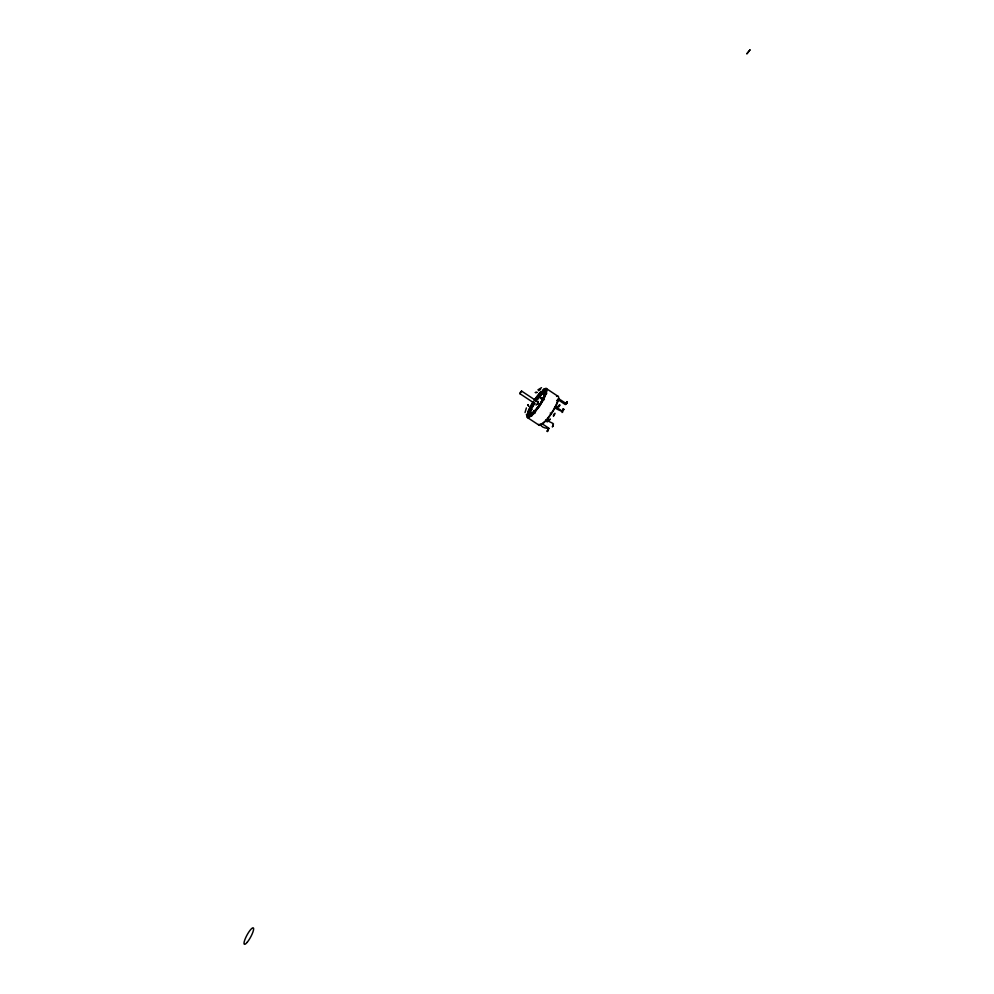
<?xml version="1.0" encoding="UTF-8"?>
<svg xmlns="http://www.w3.org/2000/svg" width="994" height="994" viewBox="0 0 994 994"><rect width="100%" height="100%" fill="white"/><g stroke="black" fill="none" stroke-linecap="round" stroke-linejoin="round"><path stroke-width="1.49" d="M563.312 409.478C561.97 410.336 563.722 410.758 563.449 408.869C562.952 409.863 561.995 411.516 563.71 409.727M547.185 430.874C547.483 429.806 549.21 429.246 547.259 431.334M547.433 431.582L547.694 430.464M562.082 412.498C564.704 411.702 557.709 410.261 554.515 407.528M565.511 403.477C566.108 405.241 565.4 403.489 565.859 403.402M552.937 424.562C554.913 423.643 551.161 422.835 545.644 419.803M548.39 429.296C551.136 427.793 541.332 429.197 540.686 424.276M544.874 395.376L544.575 396.059M544.116 393.425L544.488 392.63L543.817 393.289M542.96 399.936L542.389 400.88M544.252 395.252L543.768 395.972M542.687 393.015L542.376 393.587M539.506 395.923L538.773 396.668L539.481 395.811M532.188 415.144L531.778 416.001M534.101 403.763A11.555 2.535 -56.5 0 0 533.405 412.001A11.555 2.535 -56.5 0 0 543.942 395.624A11.555 2.535 -56.5 0 0 535.716 401.241L535.716 400.507L536.039 401.091M535.928 400.681L535.53 400.992A12.574 2.758 -56.5 0 1 544.451 394.891L543.966 395.823M536.151 400.855L534.623 400.135A12.015 2.622 -56.5 0 1 539.357 394.022A12.027 2.622 -56.5 0 1 543.457 390.282A12.04 2.634 -56.5 0 1 545.805 389.909A12.052 2.634 -56.5 0 1 545.768 393.077A12.065 2.647 -56.5 0 1 543.308 398.954A12.077 2.647 -56.5 0 1 539.096 405.95A12.065 2.647 -56.6 0 1 534.275 412.15A12.065 2.647 -56.6 0 1 530.175 415.852A12.052 2.634 -56.6 0 1 527.889 416.088A12.027 2.634 -56.6 0 1 527.603 415.691M532.436 406.36L531.964 406.844L532.399 406.173M532.287 413.106L531.641 413.641L532.212 413.231M528.982 416.61L531.691 415.417L531.281 416.051M530.249 413.479L530.461 412.895M529.342 413.007L529.23 416.076M525.043 412.535L526.385 407.925M546.24 393.736L546.203 394.22M530.075 412.224L531.405 408.82M538.996 405.328L538.984 405.776M539.195 405.13L538.785 405.813M542.314 399.663L541.916 400.52L542.376 399.911M539.841 395.674L539.444 396.941A11.555 2.535 -56.5 0 0 537.655 399.004A11.555 2.535 -56.5 0 1 539.481 397.004M535.53 410.112L535.045 410.621M538.114 402.645L538.35 401.489M531.952 406.447L532.486 405.962A12.015 2.634 -56.5 0 1 534.536 402.545M533.455 401.837A12.015 2.622 -56.6 0 0 530.473 407.006L531.119 406.335L530.485 407.093A12.015 2.622 -56.6 0 0 528.013 412.833L529.094 413.554A12.027 2.634 -56.6 0 0 528.746 414.746M548.129 419.48C546.675 423.755 549.396 419.841 548.079 419.99M553.534 414.858C552.639 417.878 556.69 411.404 554.18 413.852M537.965 402.955L538.326 402.322M532.523 407.055L532.933 406.198M540.661 395.016L540.164 395.09M544.116 399.178L540.202 397.078M552.49 426.588C553.161 424.289 554.043 425.792 552.341 426.848M535.182 401.104L537.356 398.184A13.158 2.883 -56.5 0 1 544.389 395.786A13.158 2.883 -56.5 0 1 532.25 413.529A13.158 2.883 -56.5 0 1 533.554 403.75M545.383 390.456A12.04 2.647 -56.5 0 0 544.538 390.99L543.109 392.767M558.516 406.049L559.572 404.869L559.125 406.558L558.516 406.049L559.87 405.067L559.125 406.558M530.535 410.522L530.361 411.143M537.866 403.216L537.232 404.123M546.24 391.226L544.116 392.121L544.538 390.99A12.027 2.634 -56.5 0 0 541.606 393.438M550.254 413.032L550.924 413.765A12.052 2.746 -56.5 0 0 555.124 406.77A12.04 2.746 -56.5 0 0 556.888 402.992M546.775 421.506L547.222 421.903M553.484 416.362L554.18 414.473M566.953 403.129C567.736 402.098 566.804 400.731 566.704 403.552M539.121 396.171L539.195 396.059A12.015 2.634 -56.5 0 0 535.704 400.843M535.741 401.141L537.779 398.457M539.407 406.061L539.73 405.366L539.233 406.235M537.692 398.669L539.146 396.805M547.781 430.626L547.557 431.11M567.214 401.949L566.394 402.806M539.195 396.494L539.257 395.811M537.356 402.744L537.99 402.098M540.525 395.264L541.233 394.469M537.083 404.235L536.052 405.055M535.431 411.094L535.903 410.187M527.367 414.734C524.198 415.206 529.752 412.038 529.914 415.74M548.34 420.325L547.88 421.245L548.651 420.549M534.573 413.106L532.175 415.119M537.903 389.859L541.544 387.685M538.673 390.779L540.574 389.337M536.934 401.216L521.601 391.089L520.521 392.096L519.85 393.649L535.182 403.775M540.227 397.289L540.736 398.333L540.388 396.705M531.281 409.366L530.535 409.839L532.138 409.441M519.85 393.649L521.601 391.089M532.759 413.044L532.163 413.989M540.612 398.321L543.146 399.998M542.699 424.152L549.086 428.352M526.547 414.97L529.119 416.66M527.889 416.088L528.97 416.797M527.466 417.579L539.208 425.283M530.473 407.006L531.554 407.714M534.275 412.15L535.368 412.87M539.357 394.022L540.438 394.742M555.323 406.596L562.79 411.541M543.308 398.954L544.401 399.675M546.203 388.468L557.895 396.233M565.698 403.204L565.971 403.862M558.367 398.47L566.158 403.589M557.684 399.476L565.4 404.595M543.457 390.282L544.538 390.99M543.892 391.773L546.737 393.512M556.739 400.358L557.535 400.88A12.04 2.746 -56.5 0 1 557.212 402.085M566.928 401.75L566.406 403.365M563.151 408.671L563.921 409.429M532.908 406.384A11.555 2.535 -56.5 0 1 534.312 403.899M543.122 393.015A13.158 2.883 -56.5 0 1 544.24 397.563M542.997 400.209A13.158 2.883 -56.5 0 1 537.518 408.72M535.542 411.094A13.158 2.883 -56.5 0 1 530.038 413.355M532.871 405.925A13.158 2.883 -56.5 0 1 533.964 404.024M539.73 396.097A13.158 2.883 -56.5 0 1 541.556 394.245M532.014 414.833A12.574 2.771 -56.5 0 1 531.802 413.864M544.451 394.891A12.574 2.758 -56.5 0 1 532.983 412.709A12.574 2.758 -56.5 0 1 533.741 403.738M545.197 393.5A12.574 2.758 -56.5 0 1 545.433 394.432M532.846 413.989A12.574 2.758 -56.5 0 1 531.02 414.187M556.565 396.407A17.308 3.939 -56.5 0 1 552.403 412.137A17.308 3.939 -56.5 0 1 538.562 424.401M543.072 389.847A17.333 3.79 -56.5 0 1 545.743 394.618A17.333 3.79 -56.5 0 1 533.654 413.405A17.333 3.79 -56.5 0 1 526.932 414.92M527.677 412.336A17.333 3.79 -56.5 0 1 530.237 406.745M530.908 405.515A17.333 3.79 -56.5 0 1 533.182 401.75M534.002 400.495A17.333 3.79 -56.5 0 1 540.823 391.897M529.094 413.554A12.015 2.634 -56.6 0 1 530.684 409.391M557.845 399.687A12.027 2.734 -56.5 0 1 557.535 400.88M541.096 424.103A12.027 2.734 -56.6 0 1 539.904 424.202M544.898 421.232A12.04 2.746 -56.5 0 1 541.941 423.593M550.924 413.765A12.052 2.746 -56.5 0 1 547.272 418.636M527.951 404.72L528.572 406.012L527.951 404.72M548.266 420.213L547.582 421.058L548.315 420.226M558.168 406.335L557.485 407.279L558.168 406.335M549.62 419.841L550.291 418.983L549.657 419.741M544.302 393.723L544.898 392.903L544.302 393.723M543.519 389.573C543.991 391.624 545.047 387.859 543.519 389.573M533.48 411.665L534.163 410.783L533.48 411.665M749.961 49.936L746.916 53.738L749.961 49.936M537.021 392.406L535.381 392.518L537.021 392.406M247.32 942.15A9.331 2.075 -61.5 0 0 253.545 928.185A9.331 2.075 -61.5 0 0 245.63 937.839A9.331 2.075 -61.5 0 0 247.32 942.15"/></g></svg>
